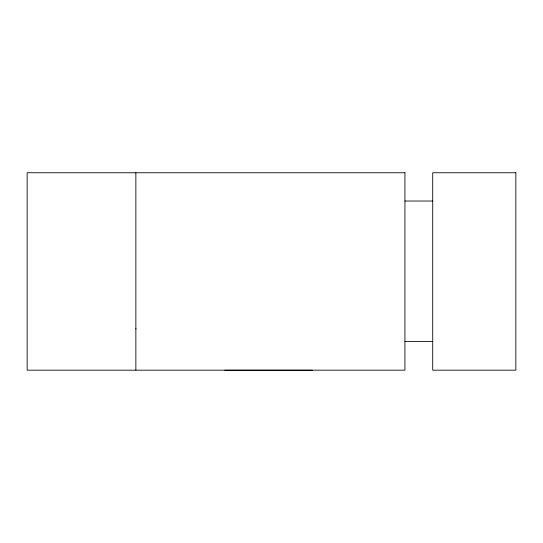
<?xml version="1.0" encoding="UTF-8"?>
<svg xmlns="http://www.w3.org/2000/svg" width="543" height="543" viewBox="0 0 543 543"><rect width="100%" height="100%" fill="white"/><g stroke="black" fill="none" stroke-linecap="round" stroke-linejoin="round"><path stroke-width="0.81" d="M135.736 328.882L136.103 328.868M404.935 201.032L432.717 201.032M404.935 341.418L432.717 341.418M224.768 370.245L312.51 370.245M135.859 172.755L135.859 370.177M404.935 172.755L27.15 172.755L27.15 370.177L404.935 370.177L404.935 172.755M515.85 172.755L432.717 172.755L432.717 370.177L515.85 370.177L515.85 172.755"/></g></svg>
